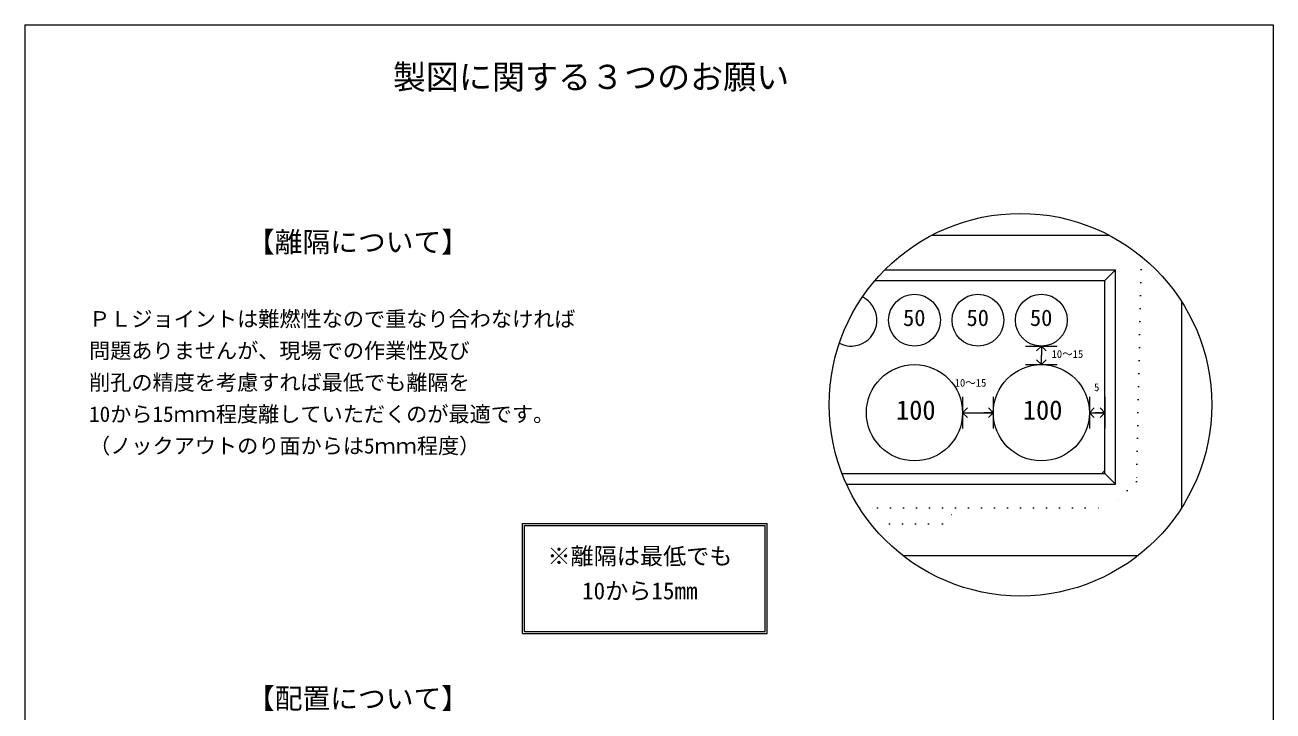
# Model space of a CAD drawing. Units: millimetres, scale not verified. Extents: x -4890 to 18490, y -2303 to 2303.
# Drawn here: x -4890 to -1830, y 622 to 2303 of the extents above; entities that cross this region are included whole.
import ezdxf
from ezdxf.enums import TextEntityAlignment as Align

# ---------------------------------------------------------------- set-up
doc = ezdxf.new("R2010")
doc.units = ezdxf.units.MM
doc.header["$LTSCALE"] = 10
doc.linetypes.add('USER5', pattern=[3.185, 0.01, -3.175])
for name, color, linetype, lineweight in [('0-2_waku', 7, 'Continuous', 18), ('0-3_gaikei', 7, 'Continuous', 18), ('0-4_kakure', 7, 'USER5', 18), ('0-5_sunpou', 7, 'Continuous', 5), ('0-7_hole', 7, 'Continuous', 18), ('0-8_uchigawa', 6, 'Continuous', 18), ('0-D_文字１', 7, 'Continuous', 18)]:
    doc.layers.add(name, color=color, linetype=linetype, lineweight=lineweight)
doc.styles.add('ＭＳ ゴシック', font='')
doc.styles.get('ＭＳ ゴシック').set_extended_font_data('MS Gothic')

# ---------------------------------------------------------------- blocks, each defined once
blk = doc.blocks.new('_Open90_36')
at = {"layer": '0-5_sunpou'}
blk.add_line((0, 0), (-1, 0), dxfattribs=at)
blk.add_lwpolyline([(-0.5, 0.5), (0, 0), (-0.5, -0.5)], dxfattribs=at)

msp = doc.modelspace()

# ---------------------------------------------------------------- linework, layer by layer
at = {"layer": '0-2_waku'}
for p, q in [((-4890, 2303.42), (-1830, 2303.42)), ((-4890, 2303.42), (-1830, 2303.42)), ((-4890, 2303.42), (-4890, -1971.58)), ((-1830, 2303.42), (-1830, -1971.58))]:
    msp.add_line(p, q, dxfattribs=at)
at = {"layer": '0-3_gaikei'}
for p, q in [((-2230.13, 1787.14), (-2668.26, 1787.14)), ((-2053.92, 1120.4), (-2053.92, 1624.77)), ((-2737.81, 1003.06), (-2160.59, 1003.06))]:
    msp.add_line(p, q, dxfattribs=at)
at = {"layer": '0-4_kakure'}
for p, q in [((-2844.03, 1119.7), (-2799.83, 1119.7)), ((-2799.83, 1119.7), (-2229.59, 1119.7)), ((-2799.83, 1119.7), (-2229.59, 1119.7)), ((-2770.09, 1080.82), (-2773.23, 1033.69)), ((-2770.09, 1080.82), (-2666.41, 1080.82))]:
    msp.add_line(p, q, dxfattribs=at)
for points in [[(-2152.93, 1736), (-2164.79, 1184.5), (-2229.59, 1119.7)], [(-2770.09, 1080.82), (-2640.49, 1080.82), (-2601.61, 1119.7)]]:
    msp.add_lwpolyline(points, dxfattribs=at)
at = {"layer": '0-5_sunpou', "color": 150, "lineweight": 18}
for p, q in [((-2436.95, 1516.27), (-2359.19, 1516.27)), ((-2436.95, 1470.91), (-2359.19, 1470.91)), ((-2591.17, 1391.86), (-2591.17, 1314.1)), ((-2516, 1391.86), (-2516, 1314.1)), ((-2280.02, 1391.86), (-2280.02, 1314.1)), ((-2242.55, 1391.86), (-2242.55, 1314.1)), ((-2591.17, 1352.98), (-2516, 1352.98)), ((-2280.02, 1352.98), (-2242.55, 1352.98)), ((-2242.55, 1211.33), (-2249.71, 1203.94))]:
    msp.add_line(p, q, dxfattribs=at)
msp.add_circle((-2449.2, 1372.58), 468.88, dxfattribs=at)
at = {"layer": '0-7_hole'}
for centre, radius in [((-2709.11, 1579.78), 63.5), ((-2553.59, 1579.78), 63.5), ((-2398.07, 1579.78), 63.5), ((-2709.11, 1352.98), 117.94), ((-2398.07, 1352.98), 117.94)]:
    msp.add_circle(centre, radius, dxfattribs=at)
msp.add_arc((-2864.63, 1579.78), 63.5, 243.19936, 63.78529, dxfattribs=at)
at = {"layer": '0-8_uchigawa'}
for p, q in [((-2781.97, 1702.9), (-2216.63, 1702.9)), ((-2216.63, 1178.02), (-2216.63, 1702.9)), ((-2805.83, 1676.98), (-2799.83, 1676.98)), ((-2242.55, 1203.94), (-2242.55, 1676.98)), ((-2886.7, 1203.94), (-2799.83, 1203.94)), ((-2799.83, 1203.94), (-2242.55, 1203.94)), ((-2216.63, 1178.02), (-2242.55, 1203.94)), ((-2875.8, 1178.02), (-2799.83, 1178.02)), ((-2799.83, 1178.02), (-2216.63, 1178.02)), ((-3670.47, 1081.68), (-3070.47, 1081.68)), ((-3670.47, 811.68), (-3670.47, 1081.68)), ((-3665.47, 1076.68), (-3075.47, 1076.68)), ((-3665.47, 816.68), (-3665.47, 1076.68)), ((-3075.47, 816.68), (-3075.47, 1076.68)), ((-3070.47, 811.68), (-3070.47, 1081.68)), ((-3670.47, 811.68), (-3070.47, 811.68)), ((-3665.47, 816.68), (-3075.47, 816.68))]:
    msp.add_line(p, q, dxfattribs=at)
msp.add_lwpolyline([(-2799.83, 1676.98), (-2242.55, 1676.98), (-2216.63, 1702.9)], dxfattribs=at)

# ---------------------------------------------------------------- block references
at = {"layer": '0-5_sunpou', "xscale": 23.328, "yscale": 23.328}
for p, rotation in [((-2398.07, 1516.27), 90), ((-2398.07, 1470.91), 270), ((-2591.17, 1352.98), 180), ((-2280.02, 1352.98), 180)]:
    msp.add_blockref('_Open90_36', p, dxfattribs=dict(at, rotation=rotation))
for p in [(-2516, 1352.98), (-2242.55, 1352.98)]:
    msp.add_blockref('_Open90_36', p, dxfattribs=at)

# ---------------------------------------------------------------- texts
at = {"layer": '0-D_文字１', "style": 'ＭＳ ゴシック'}
for s, height, p in [('製図に関する３つのお願い', 59.38, (-3988.06, 2128.63)), ('【離隔について】', 49.88, (-4345.66, 1731.53)), ('ＰＬジョイントは難燃性なので重なり合わなければ', 38.01, (-4732.78, 1552.41)), ('50', 40.38, (-2737.09, 1553.41)), ('50', 40.38, (-2581.57, 1553.41)), ('50', 40.38, (-2426.05, 1553.41)), ('問題ありませんが、現場での作業性及び', 38.01, (-4732.78, 1474.65)), ('10～15', 19, (-2373.01, 1481.59)), ('削孔の精度を考慮すれば最低でも離隔を', 38.01, (-4732.78, 1396.89)), ('10～15', 19, (-2610.54, 1411.09)), ('5', 19, (-2268.86, 1400.06)), ('100', 47.51, (-2754.39, 1321.64)), ('100', 47.51, (-2443.35, 1321.64)), ('10から15ｍｍ程度離していただくのが最適です。', 38.01, (-4732.78, 1319.13)), ('（ノックアウトのり面からは5ｍｍ程度）', 38.01, (-4732.78, 1241.37)), ('※離隔は最低でも', 41.57, (-3609.09, 968.22)), ('\u3000 10から15mm', 41.57, (-3609.09, 883.17)), ('【配置について】', 49.88, (-4345.66, 612.68))]:
    msp.add_text(s, height=height, dxfattribs=at).set_placement(p, align=Align.BOTTOM_LEFT)

doc.saveas('drawing.dxf')
